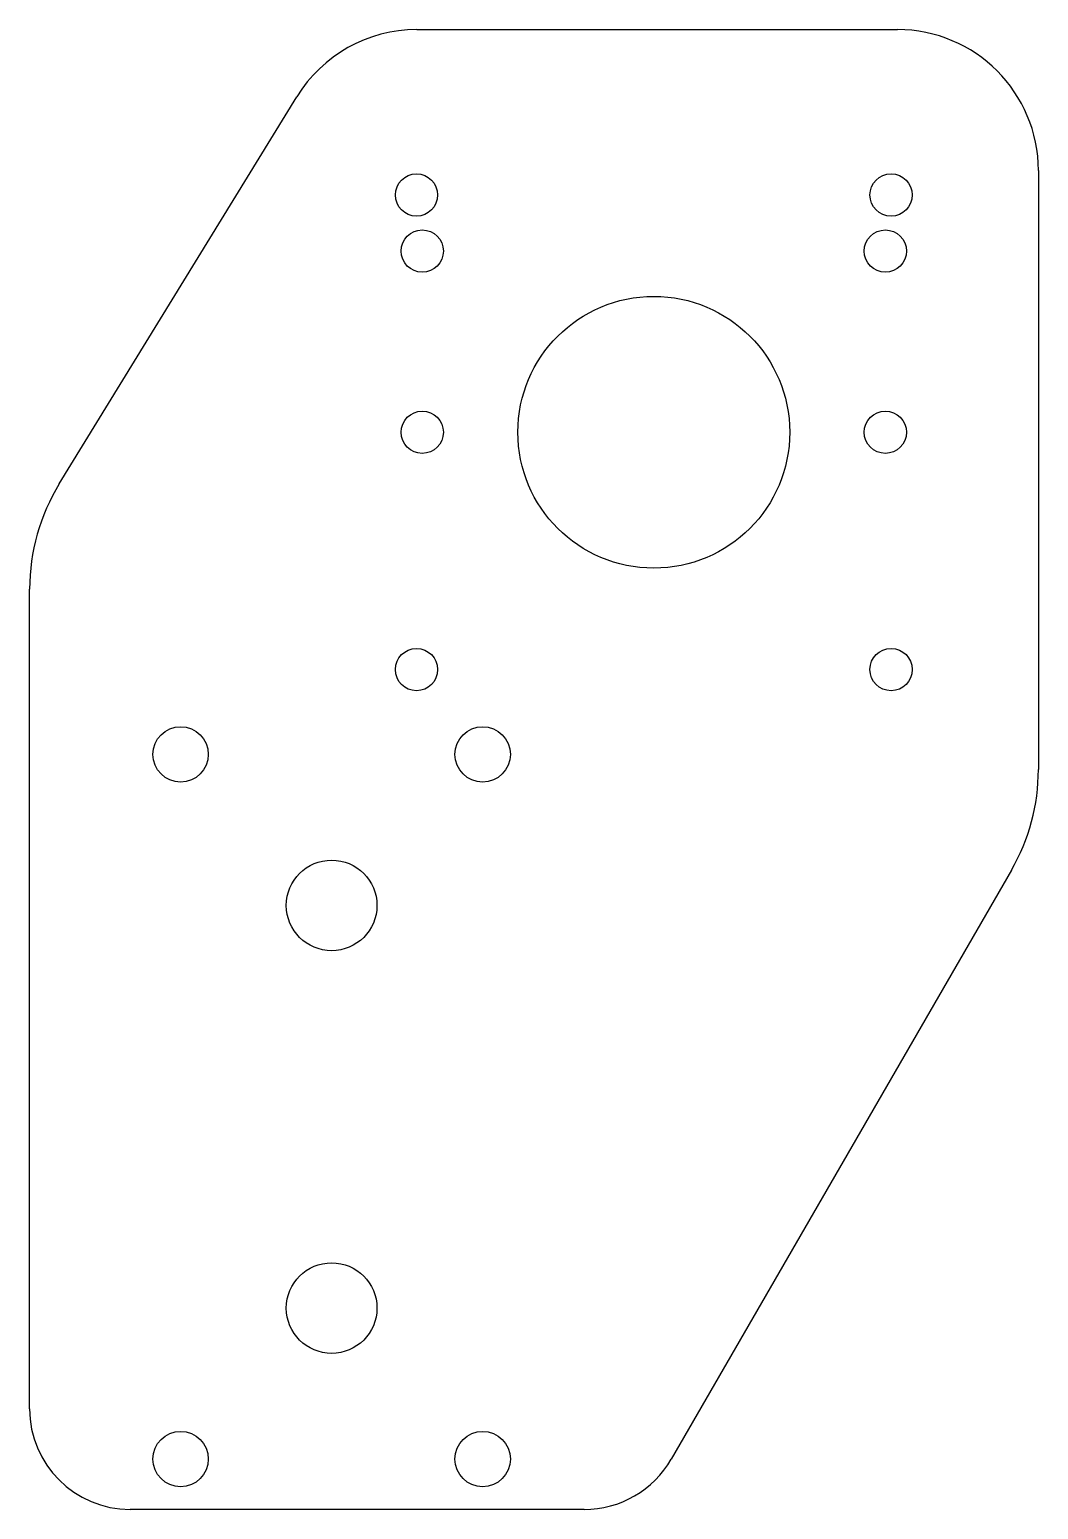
# Model space of a CAD drawing. Header units: millimetres. Extents: x 80 to 180, y 470 to 617.
import ezdxf

# ---------------------------------------------------------------- set-up
doc = ezdxf.new("R2010")
doc.units = ezdxf.units.MM

msp = doc.modelspace()

# ---------------------------------------------------------------- linework, layer by layer
at = {"color": 7, "linetype": 'Continuous', "lineweight": 25}
for p, q in [((118.46, 617), (166.2, 617)), ((82.95, 571.89), (106.53, 610.32)), ((180.2, 603), (180.2, 543.5)), ((80, 480), (80, 561.43)), ((177.52, 533.5), (143.74, 475)), ((135.08, 470), (90, 470))]:
    msp.add_line(p, q, dxfattribs=at)
for centre, radius in [((118.43, 600.57), 2.1), ((165.57, 600.57), 2.1), ((119, 595), 2.1), ((165, 595), 2.1), ((142, 577), 13.5), ((119, 577), 2.1), ((165, 577), 2.1), ((118.43, 553.43), 2.1), ((165.57, 553.43), 2.1), ((95, 545), 2.75), ((125, 545), 2.75), ((110, 530), 4.5), ((110, 490), 4.5), ((95, 475), 2.75), ((125, 475), 2.75)]:
    msp.add_circle(centre, radius, dxfattribs=at)
for centre, radius, start, end in [((118.46, 603), 14, 90, 148.4695), ((166.2, 603), 14, 0, 90), ((100, 561.43), 20, 148.4695, 180), ((160.2, 543.5), 20, 330, 0), ((90, 480), 10, 180, 270), ((135.08, 480), 10, 270, 330)]:
    msp.add_arc(centre, radius, start, end, dxfattribs=at)

doc.saveas('drawing.dxf')
